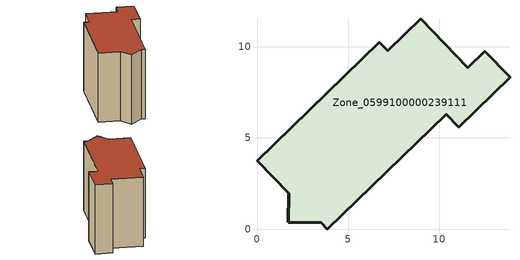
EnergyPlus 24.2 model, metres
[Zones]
Zone_0599100000239111
 floor ground (C_G): 10.4,6.29 3.87,0 3.54,0.34 1.71,0.37 1.75,1.96 0,3.75 6.72,10.25 7.18,9.78 8.99,11.53 11.56,8.85 12.51,9.75 13.89,8.33 11.08,5.59 z0
 wall outside (C_F): 11.08,5.59 13.89,8.33 12.51,9.75 11.56,8.85 8.99,11.53 7.18,9.78 6.72,10.25 0,3.75 1.75,1.96 1.71,0.37 3.54,0.34 3.87,0 10.4,6.29 11.08,5.59 z0:8.33
 roof outside (C_R): 10.4,6.29 11.08,5.59 13.89,8.33 12.51,9.75 11.56,8.85 8.99,11.53 7.18,9.78 6.72,10.25 0,3.75 1.75,1.96 1.71,0.37 3.54,0.34 3.87,0 z8.33
[BUILDING]
Pand.0599100000239111: North Axis=0; Terrain=City; Loads Convergence Tolerance Value=0.04; Temperature Convergence Tolerance Value=0.4; Solar Distribution=FullExterior; Maximum Number of Warmup Days=25; Minimum Number of Warmup Days=1
[Site:Location]
Rotterdam.The.Hague.AP_ZH_NLD Design_Conditions: Latitude=51.96; Longitude=4.45; Time Zone=1; Elevation=-4.5
[SITE:GROUNDTEMPERATURE:BUILDINGSURFACE]
18, 18, 18, 18, 18, 18, 18, 18, 18, 18, 18, 18
[MATERIAL] Thermal Absorptance=0.9; Solar Absorptance=0.7; Visible Absorptance=0.7
Name | Roughness | Thickness | Conductivity | Density | Specific Heat
G.TI.1975-1991 | MediumSmooth | 0.15 | 0.288461 | 540 | 1210
F.TI.1975-1991 | Rough | 0.3 | 0.230769 | 1920 | 840
R.TI.1975-1991 | MediumRough | 0.2 | 0.153846 | 1500 | 1000
[CONSTRUCTION]
C_G: G.TI.1975-1991
C_F: F.TI.1975-1991
C_R: R.TI.1975-1991
[ZONE]
Zone_0599100000239111: Type=1; Multiplier=1; Ceiling Height=Autocalculate; Volume=Autocalculate; Floor Area=autocalculate; Part of Total Floor Area=Yes
[ZONEINFILTRATION:DESIGNFLOWRATE]
Infil_Zone_0599100000239111: Zone or ZoneList or Space or SpaceList=Zone_0599100000239111; Schedule=AlwaysOn; Design Flow Rate Calculation Method=Flow/Area; Flow Rate per Floor Area=0.003; Constant Term Coefficient=1; Temperature Term Coefficient=0; Velocity Term Coefficient=0; Velocity Squared Term Coefficient=0
[HVACTEMPLATE:ZONE:IDEALLOADSAIRSYSTEM]
Zone_0599100000239111: Maximum Heating Supply Air Temperature=50; Minimum Cooling Supply Air Temperature=13; Maximum Heating Supply Air Humidity Ratio=0.0156; Minimum Cooling Supply Air Humidity Ratio=0.0077; Heating Limit=NoLimit; Cooling Limit=NoLimit; Dehumidification Control Type=ConstantSensibleHeatRatio; Cooling Sensible Heat Ratio=0.7; Dehumidification Setpoint=60; Humidification Control Type=None; Humidification Setpoint=30; Outdoor Air Method=None; Outdoor Air Flow Rate per Person=0.00944; Outdoor Air Flow Rate per Zone Floor Area=0; Outdoor Air Flow Rate per Zone=0; Demand Controlled Ventilation Type=None; Outdoor Air Economizer Type=NoEconomizer; Heat Recovery Type=None; Sensible Heat Recovery Effectiveness=0.7; Latent Heat Recovery Effectiveness=0.65
[ZONECONTROL:THERMOSTAT]
ThermostatControl_Zone_0599100000239111: Zone or ZoneList=Zone_0599100000239111; Control Type Schedule=DualSetpointControlType; Control 1=Thermostat_Zone_0599100000239111; Temperature Difference Between Cutout And Setpoint=0
[THERMOSTATSETPOINT:DUALSETPOINT]
Thermostat_Zone_0599100000239111: Heating Setpoint Temperature Schedule=HeatingSetpoint_Zone_0599100000239111; Cooling Setpoint Temperature Schedule=CoolingSetpoint_Zone_0599100000239111
[SCHEDULE:COMPACT]
HeatingSetpoint_Zone_0599100000239111: Through: 12/31, For: AllDays, Until: 24:00, 21
CoolingSetpoint_Zone_0599100000239111: Through: 12/31, For: AllDays, Until: 24:00, 24
DualSetpointControlType: Through: 12/31, For: AllDays, Until: 24:00, 4
AlwaysOn: Through: 12/31, For: AllDays, Until: 24:00, 1
